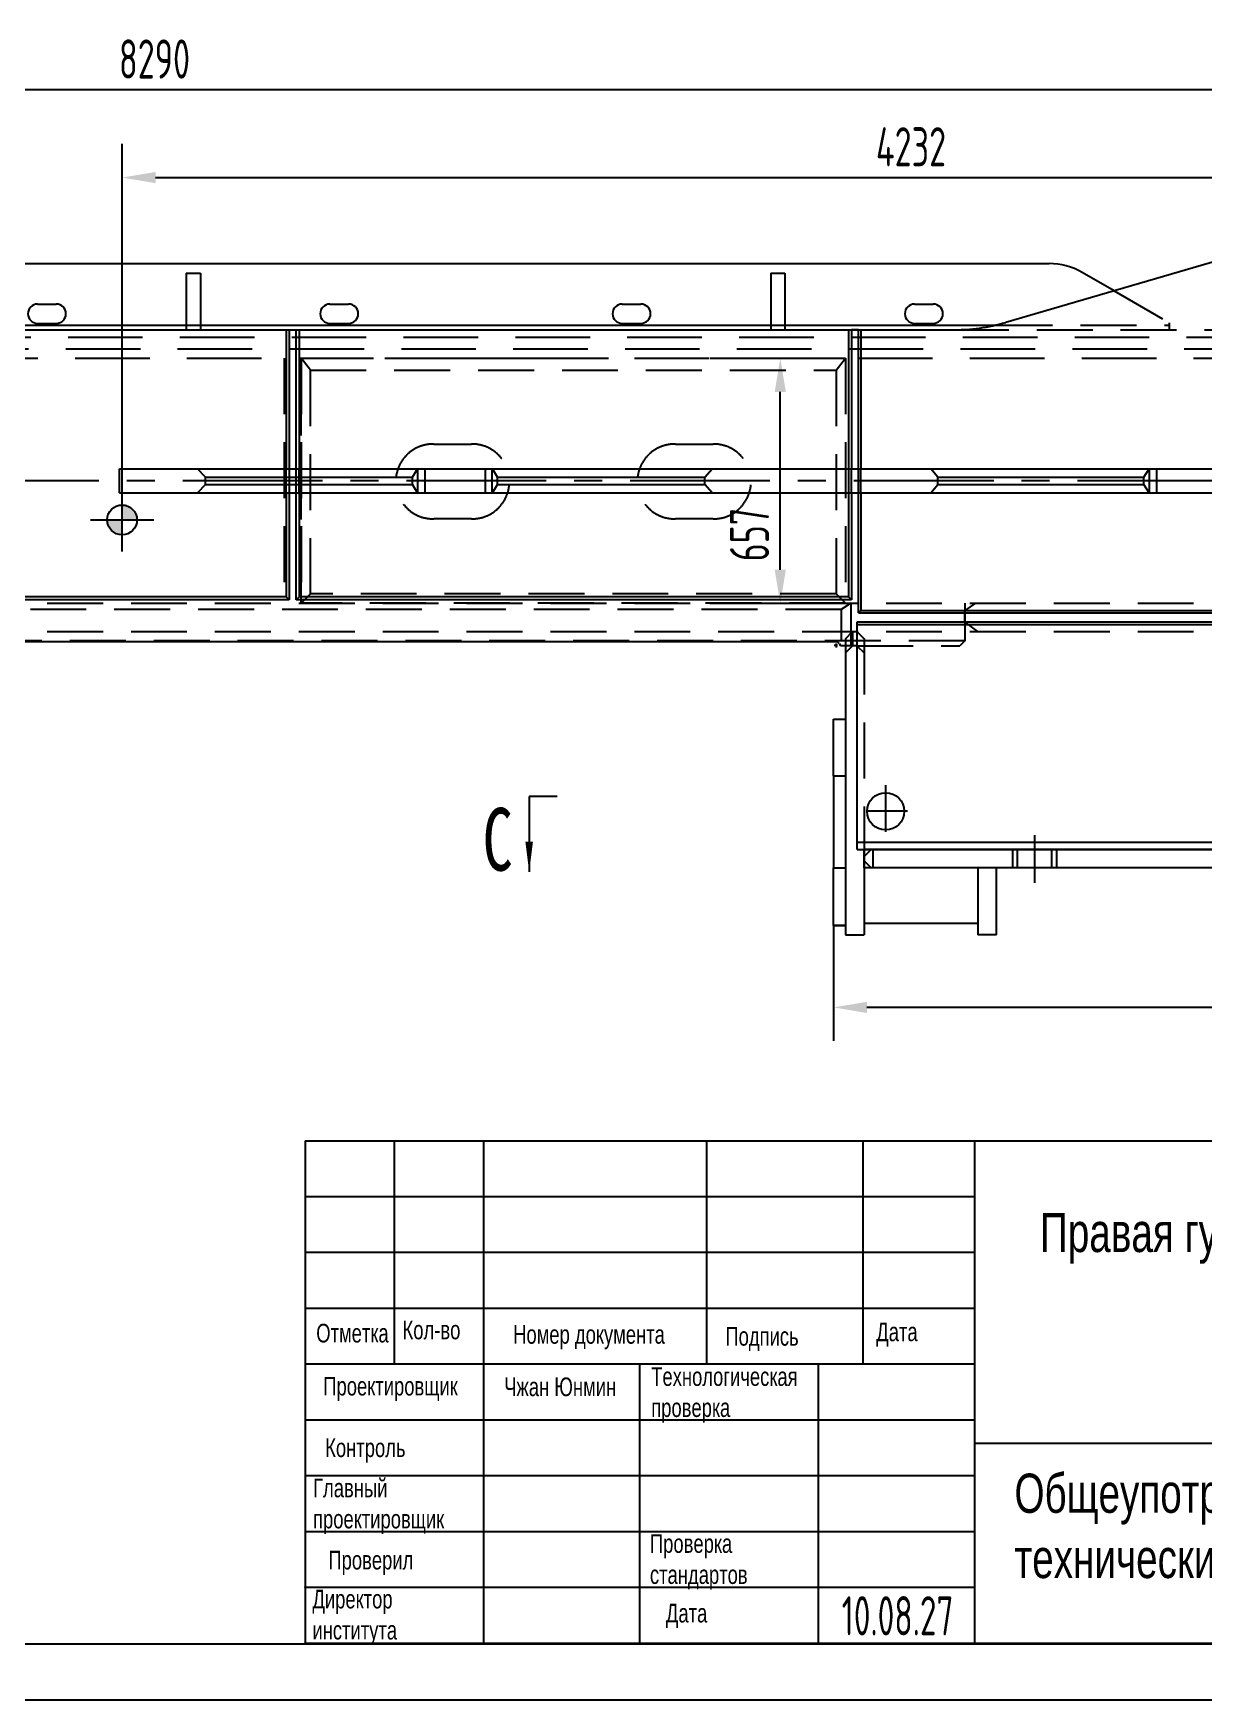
# Model space of a CAD drawing. Header units: millimetres. Extents: x 0 to 12600, y -354 to 8910.
# Drawn here: x 6322 to 9461, y 0 to 4469 of the extents above; entities that cross this region are included whole.
import ezdxf
from ezdxf.enums import TextEntityAlignment as Align

# ---------------------------------------------------------------- set-up
doc = ezdxf.new("R2010")
doc.units = ezdxf.units.MM
doc.header["$LTSCALE"] = 300
doc.linetypes.add('F', pattern=[0.75, 0.5, -0.25])
doc.linetypes.add('G', pattern=[2, 1.25, -0.25, 0.25, -0.25])
for name, color, linetype in [('01', 7, 'Continuous'), ('02', 1, 'Continuous'), ('04', 2, 'F'), ('05', 4, 'G'), ('08', 1, 'Continuous'), ('11', 3, 'Continuous'), ('THICK', 7, 'Continuous')]:
    doc.layers.add(name, color=color, linetype=linetype)
doc.styles.get("Standard").update_dxf_attribs({"font": 'isocp', "width": 0.707, "bigfont": 'intecad.shx'})
doc.dimstyles.new('INTE', dxfattribs={"dimscale": 30, "dimtxt": 3.5, "dimasz": 3, "dimexe": 3, "dimexo": 0, "dimgap": 1, "dimtad": 1, "dimdec": 3, "dimdsep": 46, "dimtxsty": 'Standard', "dimcen": 0, "dimclrd": 1, "dimclre": 1, "dimclrt": 3, "dimaunit": 1, "dimadec": 0, "dimazin": 0, "dimtfac": 1, "dimtdec": 3, "dimtmove": 0, "dimatfit": 0, "dimfxl": 1, "dimarcsym": 0})

# ---------------------------------------------------------------- blocks, each defined once
blk = doc.blocks.new('qw34twqtwqt')
at = {"layer": '01', "color": 7, "linetype": 'Continuous', "ltscale": 1.333333}
blk.add_line((-6108.6, 13711.9), (-11147.4, 13711.9), dxfattribs=at)
at = {"layer": '04', "color": 2, "linetype": 'F', "ltscale": 1.333333}
for p, q in [((-4820.6, 13787.9), (-12379.1, 13787.9)), ((-4795.6, 13762.9), (-12302.6, 13762.9)), ((-4801.6, 13730.9), (-12302.6, 13730.9))]:
    blk.add_line(p, q, dxfattribs=at)
at = {"layer": '04', "color": 2, "linetype": 'F'}
blk.add_line((-11074.9, 13711.9), (-12302.6, 13711.9), dxfattribs=at)
blk = doc.blocks.new('wqtwqwqrwq')
for p, q in [((-6122.4, 6358.8), (-6106.4, 6374.8)), ((-6122.4, 6358.8), (-5127.4, 6358.8)), ((-6122.4, 6358.8), (-6122.4, 6324.8)), ((-6106.4, 6374.8), (-3032.4, 6374.8)), ((-5115.4, 6374.8), (-5115.4, 6370.8)), ((-3057.4, 6374.8), (-3057.4, 6324.8)), ((-3032.4, 6374.8), (-3032.4, 6324.8)), ((-6122.4, 6324.8), (-3032.4, 6324.8))]:
    blk.add_line(p, q)
blk.add_arc((-5127.4, 6370.8), 12, 270, 0)
at = {"layer": '04', "color": 2, "linetype": 'F'}
for p, q in [((-5680.9, 6353), (-5680.9, 6374.8)), ((-4867.9, 6349.6), (-4867.9, 6374.8)), ((-4717.9, 6370.8), (-4717.9, 6374.8)), ((-3051.4, 6374.8), (-3032.4, 6355.8)), ((-5680.9, 6324.8), (-5680.9, 6337.4)), ((-4867.9, 6324.8), (-4867.9, 6336)), ((-3051.4, 6324.8), (-3032.4, 6343.8))]:
    blk.add_line(p, q, dxfattribs=at)
at = {"layer": '04'}
for p, q in [((-5127.4, 6358.8), (-4729.9, 6358.8)), ((-3548.4, 6324.8), (-3548.4, 6374.8)), ((-3535.4, 6324.8), (-3535.4, 6374.8)), ((-3443.4, 6324.8), (-3443.4, 6374.8)), ((-3430.4, 6324.8), (-3430.4, 6374.8))]:
    blk.add_line(p, q, dxfattribs=at)
at = {"layer": '04', "color": 2, "linetype": 'F'}
blk.add_arc((-4729.9, 6370.8), 12, 270, 0, dxfattribs=at)
at = {"layer": '05', "color": 4, "linetype": 'G'}
for p, q in [((-5274.4, 6442.8), (-5274.4, 6253)), ((-3489.4, 6286.4), (-3489.4, 6415))]:
    blk.add_line(p, q, dxfattribs=at)
blk = doc.blocks.new('*D55')
at = {"layer": '02', "color": 1, "linetype": 'Continuous', "lineweight": -2}
for p, q in [((2502, 3701.1), (2502, 4407.7)), ((10792, 3806.1), (10792, 4407.7)), ((10702, 4317.7), (2592, 4317.7))]:
    blk.add_line(p, q, dxfattribs=at)
at = {"layer": '02', "color": 1, "linetype": 'Continuous'}
for points in [[(2592, 4332.7), (2592, 4302.7), (2502, 4317.7)], [(10702, 4332.7), (10702, 4302.7), (10792, 4317.7)]]:
    blk.add_solid(points, dxfattribs=at)
at = {"layer": 'Defpoints', "color": 0, "linetype": 'Continuous'}
for p in [(2502, 4317.7), (10792, 3806.1), (2502, 3701.1)]:
    blk.add_point(p, dxfattribs=at)
at = {"layer": '02', "color": 3, "linetype": 'Continuous', "insert": (6647, 4400.2), "char_height": 105, "attachment_point": 5}
blk.add_mtext('8290', dxfattribs=at)
blk = doc.blocks.new('WEWETRW4T')
for p, q in [((-2706.7, 5797.4), (-7816.5, 5797.4)), ((-7596.5, 5792.9), (-7646.5, 5792.9)), ((-6812.5, 5792.9), (-6862.5, 5792.9)), ((-6028.5, 5792.9), (-6078.5, 5792.9)), ((-5244.5, 5792.9), (-5294.5, 5792.9)), ((-7596.5, 5740.9), (-7646.5, 5740.9)), ((-6812.5, 5740.9), (-6862.5, 5740.9)), ((-6028.5, 5740.9), (-6078.5, 5740.9)), ((-5244.5, 5740.9), (-5294.5, 5740.9)), ((-8131.9, 5705.6), (-8046.4, 5656.3)), ((-2253.1, 5632.4), (-7957.4, 5632.4))]:
    blk.add_line(p, q)
for centre, radius, start, end in [((-7646.5, 5766.9), 26, 90, 270), ((-7596.5, 5766.9), 26, 270, 90), ((-6862.5, 5766.9), 26, 90, 270), ((-6812.5, 5766.9), 26, 270, 90), ((-6078.5, 5766.9), 26, 90, 270), ((-6028.5, 5766.9), 26, 270, 90), ((-5294.5, 5766.9), 26, 90, 270), ((-5244.5, 5766.9), 26, 270, 90), ((-7957.4, 5810.4), 178, 240, 270)]:
    blk.add_arc(centre, radius, start, end)
at = {"layer": '04', "color": 2, "linetype": 'F'}
for p, q in [((-8280.5, 5810.4), (-8280.5, 5791.4)), ((-7816.5, 5797.4), (-8280.5, 5797.4)), ((-8131.9, 5705.6), (-8280.5, 5791.4))]:
    blk.add_line(p, q, dxfattribs=at)
blk = doc.blocks.new('qwqqww')
at = {"layer": '01'}
for p, q in [((7327.5, 13005.4), (3796.5, 13005.4)), ((3796.5, 13005.4), (3796.5, 12941.4)), ((4366.6, 13005.4), (4353, 12983.4)), ((4367.9, 13005.4), (4367.9, 12941.4)), ((4579.2, 13005.4), (4381.2, 13005.4)), ((4386.5, 12941.4), (4386.5, 13005.4)), ((4546.2, 12941.4), (4546.2, 13005.4)), ((4564.7, 13005.4), (4564.7, 12941.4)), ((4566, 13005.4), (4579.6, 12983.4)), ((5150.9, 13005.4), (5132.2, 12983.4)), ((5738, 13005.4), (5757.5, 12983.4)), ((6326.9, 13005.4), (6313.3, 12983.4)), ((6328.2, 13005.4), (6328.2, 12941.4)), ((6527.1, 13005.4), (6329.1, 13005.4)), ((6346.7, 12941.4), (6346.7, 13005.4)), ((6508.2, 12941.4), (6508.2, 13005.4)), ((6526.8, 13005.4), (6526.8, 12941.4)), ((6528.1, 13005.4), (6541.7, 12983.4)), ((7096.5, 12983.4), (7118.5, 13005.4)), ((7327.5, 13005.4), (7327.5, 12941.4)), ((4353, 12983.4), (3796.5, 12983.4)), ((4353, 12963.4), (3796.5, 12963.4)), ((4353, 12983.4), (4353, 12963.4)), ((4353, 12963.4), (4366.6, 12941.4)), ((4579.6, 12963.4), (4566, 12941.4)), ((5132.2, 12983.4), (4579.6, 12983.4)), ((4579.6, 12983.4), (4579.6, 12963.4)), ((5132.2, 12963.4), (4579.6, 12963.4)), ((5132.2, 12983.4), (5132.2, 12963.4)), ((5132.2, 12963.4), (5150.9, 12941.4)), ((5757.5, 12963.4), (5738, 12941.4)), ((6313.3, 12983.4), (5757.5, 12983.4)), ((5757.5, 12983.4), (5757.5, 12963.4)), ((6313.3, 12963.4), (5757.5, 12963.4)), ((6313.3, 12983.4), (6313.3, 12963.4)), ((6313.3, 12963.4), (6326.9, 12941.4)), ((6541.7, 12963.4), (6528.1, 12941.4)), ((7096.5, 12983.4), (6541.7, 12983.4)), ((6541.7, 12983.4), (6541.7, 12963.4)), ((7096.5, 12963.4), (6541.7, 12963.4)), ((7096.5, 12983.4), (7096.5, 12963.4)), ((7096.5, 12963.4), (7118.5, 12941.4)), ((7327.5, 12941.4), (3796.5, 12941.4))]:
    blk.add_line(p, q, dxfattribs=at)
blk = doc.blocks.new('A$C458C32FF')
for p, q in [((0, 1651), (372.5, 1651)), ((0, 0), (0, 1651)), ((0, 1643.1), (372.5, 1643.1)), ((436.5, 1651), (724, 1651)), ((436.5, 1643.1), (716.1, 1643.1)), ((716.1, 1643.1), (724, 1651)), ((716.1, 1643.1), (716.1, 7.9)), ((724, 1651), (724, 0)), ((0, 7.9), (372.5, 7.9)), ((436.5, 7.9), (716.1, 7.9)), ((716.1, 7.9), (724, 0)), ((372.5, 0), (0, 0)), ((724, 0), (436.5, 0))]:
    blk.add_line(p, q)
at = {"layer": '04', "color": 2, "linetype": 'F'}
for p, q in [((372.5, 1651), (436.5, 1651)), ((436.5, 1643.1), (372.5, 1643.1)), ((436.5, 7.9), (372.5, 7.9)), ((436.5, 0), (372.5, 0))]:
    blk.add_line(p, q, dxfattribs=at)
blk = doc.blocks.new('*D186')
at = {"layer": '08', "color": 1, "lineweight": -2}
for p, q in [((10792, 2162.6), (10792, 1766.6)), ((8467.9, 2076.6), (8467.9, 1766.6)), ((10702, 1856.6), (8557.9, 1856.6))]:
    blk.add_line(p, q, dxfattribs=at)
at = {"layer": '08', "color": 1}
for points in [[(8557.9, 1871.6), (8557.9, 1841.6), (8467.9, 1856.6)], [(10702, 1871.6), (10702, 1841.6), (10792, 1856.6)]]:
    blk.add_solid(points, dxfattribs=at)
at = {"layer": 'Defpoints', "color": 0}
for p in [(10792, 2162.6), (8467.9, 2076.6), (8467.9, 1856.6)]:
    blk.add_point(p, dxfattribs=at)
at = {"layer": '08', "color": 3, "insert": (9630, 1939.1), "char_height": 105, "attachment_point": 5}
blk.add_mtext('2324.1', dxfattribs=at)
blk = doc.blocks.new('wqwewwrewwrewer')
for p, q in [((6632.5, 3542.2), (5151.5, 3542.2)), ((5151.5, 3515.2), (5151.5, 3542.2)), ((5170.5, 3496.2), (5170.5, 3542.2)), ((5191.5, 3535.5), (5170.5, 3542.2)), ((6625.8, 3535.5), (5191.5, 3535.5)), ((6625.8, 3535.5), (6632.5, 3542.2)), ((6625.8, 3219.7), (6625.8, 3535.5)), ((6632.5, 3542.2), (6632.5, 3219.7)), ((5105.5, 3515.2), (5105.5, 3219.7)), ((5105.5, 3515.2), (5151.5, 3515.2)), ((5170.5, 3496.2), (5105.5, 3496.2)), ((5151.5, 3515.2), (5170.5, 3496.2)), ((5105.5, 3155.7), (5105.5, 2861.2)), ((6625.8, 2783.2), (6625.8, 3155.7)), ((6632.5, 3155.7), (6632.5, 2783.2)), ((5105.5, 2880.2), (5170.5, 2880.2)), ((5105.5, 2861.2), (5151.5, 2861.2)), ((5151.5, 2861.2), (5170.5, 2880.2)), ((5151.5, 2861.2), (5151.5, 2783.2)), ((5170.5, 2880.2), (5170.5, 2764.2)), ((5151.5, 2783.2), (4746.5, 2783.2)), ((4746.5, 2758.2), (4746.5, 2783.2)), ((5151.5, 2783.2), (5170.5, 2764.2)), ((6632.5, 2783.2), (6379.2, 2783.2)), ((5170.5, 2764.2), (4746.5, 2764.2)), ((4746.5, 2758.2), (4996.4, 2591)), ((5420.9, 2525.4), (6237.2, 2763))]:
    blk.add_line(p, q)
for centre, start, end in [((6379.2, 2275.2), 90, 106.2238), ((5278.9, 3013.2), 236.2138, 286.2238)]:
    blk.add_arc(centre, 508, start, end)
at = {"layer": '02', "color": 1, "linetype": 'Continuous'}
for p, q in [((6379.2, 2783.2), (6306.5, 2783.2)), ((6306.5, 2783.2), (6356.8, 2783.2))]:
    blk.add_line(p, q, dxfattribs=at)
at = {"layer": '04', "color": 2, "linetype": 'F'}
for p, q in [((6625.8, 3219.7), (6625.8, 3155.7)), ((6632.5, 3219.7), (6632.5, 3155.7))]:
    blk.add_line(p, q, dxfattribs=at)
blk = doc.blocks.new('*D190')
at = {"layer": '08', "color": 1, "lineweight": -2}
for p, q in [((8136.7, 3597.6), (8415.4, 3597.6)), ((8325.4, 3030.6), (8325.4, 3507.6)), ((8136.7, 2940.6), (8415.4, 2940.6))]:
    blk.add_line(p, q, dxfattribs=at)
at = {"layer": '08', "color": 1}
for points in [[(8310.4, 3507.6), (8340.4, 3507.6), (8325.4, 3597.6)], [(8310.4, 3030.6), (8340.4, 3030.6), (8325.4, 2940.6)]]:
    blk.add_solid(points, dxfattribs=at)
at = {"layer": 'Defpoints', "color": 0}
for p in [(8136.7, 3597.6), (8325.4, 3597.6), (8136.7, 2940.6)]:
    blk.add_point(p, dxfattribs=at)
at = {"layer": '08', "color": 3, "insert": (8242.9, 3124.8), "char_height": 105, "attachment_point": 5, "rotation": 90}
blk.add_mtext('657', dxfattribs=at)
blk = doc.blocks.new('w4w43w')
at = {"layer": '04', "color": 2, "linetype": 'F'}
for p, q in [((-4702.7, 4915.4), (-4702.7, 6375.4)), ((-4702.7, 6375.4), (-4045.7, 6375.4)), ((-4670.7, 6350.4), (-4702.7, 6375.4)), ((-4670.7, 4940.4), (-4670.7, 6350.4)), ((-4670.7, 6350.4), (-4070.7, 6350.4)), ((-4070.7, 6350.4), (-4045.7, 6375.4)), ((-4070.7, 6350.4), (-4070.7, 4940.4)), ((-4045.7, 6375.4), (-4045.7, 4915.4)), ((-4472.7, 5919.4), (-4472.7, 6020.4)), ((-4272.2, 6020.4), (-4272.2, 5919.4)), ((-4472.7, 5271.4), (-4472.7, 5372.4)), ((-4272.2, 5372.4), (-4272.2, 5271.4)), ((-4670.7, 4940.4), (-4702.7, 4915.4)), ((-4070.7, 4940.4), (-4670.7, 4940.4)), ((-4070.7, 4940.4), (-4045.7, 4915.4)), ((-4045.7, 4915.4), (-4702.7, 4915.4))]:
    blk.add_line(p, q, dxfattribs=at)
for centre, start, end in [((-4372.4, 6022.2), 359.0085, 180.9915), ((-4372.4, 5917.7), 179.0085, 0.9915), ((-4372.4, 5374.2), 359.0085, 180.9915), ((-4372.4, 5269.7), 179.0085, 0.9915)]:
    blk.add_arc(centre, 100.3, start, end, dxfattribs=at)
blk = doc.blocks.new('wwewwe')
at = {"layer": '05'}
blk.add_blockref('w4w43w', (0, 0), dxfattribs=at)
blk = doc.blocks.new('EEEETWWETWEWERT')
for p, q in [((6598, 2765.1), (8087, 2765.1)), ((6605.9, 2757.2), (6598, 2765.1)), ((6598, 2477.6), (6598, 2765.1)), ((6605.9, 2757.2), (8079, 2757.2)), ((6605.9, 2477.6), (6605.9, 2757.2)), ((8079, 2757.2), (8087, 2765.1)), ((8079, 2477.6), (8079, 2757.2)), ((8087, 2765.1), (8087, 2477.6)), ((6598, 2041.1), (6598, 2413.6)), ((6605.9, 2041.1), (6605.9, 2413.6)), ((8079, 2041.1), (8079, 2413.6)), ((8087, 2413.6), (8087, 2041.1)), ((8087, 2041.1), (6598, 2041.1))]:
    blk.add_line(p, q)
at = {"layer": '04', "color": 2, "linetype": 'F'}
for p, q in [((6598, 2477.6), (6598, 2413.6)), ((6605.9, 2413.6), (6605.9, 2477.6)), ((8079, 2479), (8079, 2413.6)), ((8087, 2477.6), (8087, 2413.6))]:
    blk.add_line(p, q, dxfattribs=at)
blk = doc.blocks.new('2WQ3322332332')
at = {"layer": '01'}
for p, q in [((4597.1, 16583.5), (2673.1, 16583.5)), ((2673.1, 16583.5), (2673.1, 16000.5)), ((4597.1, 16583.5), (4597.1, 15973.5)), ((4597.1, 16564.5), (2673.1, 16564.5)), ((2673.1, 16019.5), (3131.6, 16019.5)), ((2673.1, 16000.5), (3112.6, 16000.5)), ((3112.6, 16000.5), (3131.6, 16019.5)), ((3112.6, 16000.5), (3112.6, 15973.5)), ((3112.6, 16000.5), (3112.6, 15973.5)), ((3131.6, 16019.5), (3131.6, 15980.1)), ((3131.6, 15980.1), (3112.6, 15973.5)), ((4597.1, 15973.5), (3112.6, 15973.5)), ((4597.1, 15980.1), (3131.6, 15980.1))]:
    blk.add_line(p, q, dxfattribs=at)
at = {"layer": '04', "color": 2, "linetype": 'F'}
blk.add_line((2695.1, 16583.5), (2695.1, 16000.5), dxfattribs=at)
blk = doc.blocks.new('weweerww')
for p, q in [((5741.6, 6846.6), (5970.6, 6846.6)), ((5970.6, 6796.6), (5970.6, 6846.6)), ((5196.6, 6796.6), (5970.6, 6796.6))]:
    blk.add_line(p, q)
at = {"layer": '01', "color": 7, "linetype": 'Continuous'}
blk.add_line((5195.6, 6815.6), (5214.6, 6796.6), dxfattribs=at)
at = {"layer": '04', "color": 2, "linetype": 'F'}
for p, q in [((5157.6, 6827.6), (5176.6, 6846.6)), ((5176.6, 6846.6), (5741.6, 6846.6)), ((5196.6, 6828.6), (5214.6, 6846.6)), ((5157.6, 6815.6), (5157.6, 6827.6)), ((5157.6, 6827.6), (5195.6, 6827.6)), ((5176.6, 6796.6), (5157.6, 6815.6)), ((5157.6, 6815.6), (5195.6, 6815.6)), ((5195.6, 6827.6), (5196.6, 6828.6)), ((5195.6, 6827.6), (5195.6, 6815.6))]:
    blk.add_line(p, q, dxfattribs=at)
at = {"layer": '04'}
blk.add_line((5176.6, 6796.6), (5196.6, 6796.6), dxfattribs=at)
blk = doc.blocks.new('wqwwwwerrtrrrr')
at = {"layer": '04', "color": 2, "linetype": 'F'}
for p, q in [((11210.6, -3043.9), (3728.1, -3043.9)), ((4924.6, -3068.9), (4890.4, -3043.9)), ((11210.6, -3119.9), (3728.6, -3119.9)), ((4895.5, -3119.9), (4924.6, -3100.9))]:
    blk.add_line(p, q, dxfattribs=at)
at = {"layer": '04'}
blk.add_line((4924.6, -3068.9), (4924.6, -3100.6), dxfattribs=at)
blk = doc.blocks.new('e')
at = {"layer": '01', "color": 7, "linetype": 'Continuous'}
blk.add_line((4624.2, -1866.2), (4669.3, -1866.2), dxfattribs=at)
at = {"layer": '04', "color": 2, "linetype": 'F'}
for p, q in [((4336.2, -1879.2), (4349.2, -1866.2)), ((4336.2, -1879.2), (10622.2, -1879.2)), ((4336.2, -1980.2), (4336.2, -1879.2)), ((4667.1, -1963.9), (9300.2, -1963.9))]:
    blk.add_line(p, q, dxfattribs=at)
at = {"layer": '04'}
for p, q in [((4624, -1866.1), (4349.2, -1866.2)), ((4641.2, -1980.2), (4641.2, -1866.2)), ((4667.1, -1963.9), (4667.1, -1879.2)), ((4641.2, -1980.2), (4667.1, -1963.9))]:
    blk.add_line(p, q, dxfattribs=at)
blk = doc.blocks.new('*D237')
at = {"layer": '08', "color": 1, "lineweight": -2}
for p, q in [((6560, 3249.1), (6560, 4172.3)), ((10792, 3764.1), (10792, 4172.3)), ((6650, 4082.3), (10702, 4082.3))]:
    blk.add_line(p, q, dxfattribs=at)
at = {"layer": '08', "color": 1}
for points in [[(6650, 4097.3), (6650, 4067.3), (6560, 4082.3)], [(10702, 4097.3), (10702, 4067.3), (10792, 4082.3)]]:
    blk.add_solid(points, dxfattribs=at)
at = {"layer": 'Defpoints', "color": 0}
for p in [(10792, 4082.3), (10792, 3764.1), (6560, 3249.1)]:
    blk.add_point(p, dxfattribs=at)
at = {"layer": '08', "color": 3, "insert": (8676, 4164.8), "char_height": 105, "attachment_point": 5}
blk.add_mtext('4232', dxfattribs=at)
blk = doc.blocks.new('*U276')
at = {"layer": '01'}
blk.add_lwpolyline([(25, 5), (415, 5)], dxfattribs=at)
at = {"layer": '02'}
blk.add_lwpolyline([(0, 0), (420, 0)], dxfattribs=at)

msp = doc.modelspace()

# ---------------------------------------------------------------- hatches: boundary and pattern name
at = {"layer": '02', "linetype": 'Continuous'}
h = msp.add_hatch(color=1, dxfattribs=at)
h.paths.add_polyline_path([(6560.0153, 3164.0513), (6520.0153, 3164.0513, 0.414213562), (6560.0153, 3124.0513)])
h.paths.add_polyline_path([(6560.0153, 3164.0513), (6600.0153, 3164.0513, 0.414213562), (6560.0153, 3204.0513)])

# ---------------------------------------------------------------- linework, layer by layer
for p, q in [((8855.0153, 2230.5513), (8855.0153, 2078.5513)), ((8855.0153, 2230.5513), (8855.0153, 2052.5513)), ((8905.0153, 2051.5513), (8905.0153, 2230.5513)), ((8855.0153, 2081.5513), (8550.0153, 2081.5513)), ((8855.0153, 2055.5513), (8855.0153, 2051.5513))]:
    msp.add_line(p, q)
at = {"layer": '01'}
for p, q in [((8535.0153, 3673.5513), (8516.0153, 3673.5513)), ((8483.5756, 2832.2513), (8486.8665, 2826.5513)), ((8467.9153, 2477.5513), (8467.9153, 2629.5513)), ((8467.9153, 2629.5513), (8500.0153, 2629.5513)), ((8467.9153, 2477.5513), (8500.0153, 2477.5513)), ((7726.889, 2422.5602), (7651.889, 2422.5602)), ((8467.9153, 2230.5513), (8500.0153, 2230.5513)), ((8467.9153, 2076.5513), (8467.9153, 2230.5513)), ((8467.9153, 2076.5513), (8500.0153, 2076.5513)), ((8500.0153, 2076.5513), (8467.9153, 2076.5513)), ((8905.0153, 2051.5513), (8855.0153, 2051.5513))]:
    msp.add_line(p, q, dxfattribs=at)
at = {"layer": '01', "color": 7, "linetype": 'Continuous'}
msp.add_line((8474.9153, 2837.2513), (3846.9153, 2837.2513), dxfattribs=at)
at = {"layer": '01'}
for centre, radius in [((6560.0153, 3164.0513), 40), ((8608.0153, 2382.5513), 50)]:
    msp.add_circle(centre, radius, dxfattribs=at)
msp.add_arc((8474.9153, 2827.2513), 10, 30, 90, dxfattribs=at)
at = {"layer": '02'}
msp.add_line((7651.889, 2422.5602), (7651.889, 2220.0602), dxfattribs=at)
msp.add_lwpolyline([(7651.889, 2220.0602, 0, 20.25, 0), (7651.889, 2301.0602, 0, 0, 0)], format="xyseb", dxfattribs=at)
at = {"layer": '04', "color": 2, "linetype": 'F'}
for p, q in [((6732.0153, 3825.5513), (6770.0153, 3825.5513)), ((6732.0153, 3825.5513), (6732.0153, 3673.5513)), ((6770.0153, 3825.5513), (6770.0153, 3673.5513)), ((8300.0153, 3825.5513), (8300.0153, 3673.5513)), ((8300.0153, 3825.5513), (8338.0153, 3825.5513)), ((8338.0153, 3825.5513), (8338.0153, 3673.5513)), ((6995.0153, 3597.5513), (6995.0153, 2940.5513)), ((7040.0153, 3597.5513), (7040.0153, 2940.5513))]:
    msp.add_line(p, q, dxfattribs=at)
at = {"layer": '05', "color": 4, "linetype": 'G'}
for p, q in [((11297.7483, 3269.0513), (2128.0257, 3269.0513)), ((8479.0932, 2827.2513), (8470.1109, 2827.2513)), ((8474.9153, 2832.9449), (8474.9153, 2821.9913)), ((8608.0153, 2452.6071), (8608.0153, 2327.1465)), ((8666.6794, 2382.5513), (8559.8525, 2382.5513))]:
    msp.add_line(p, q, dxfattribs=at)
at = {"layer": '05'}
for p, q in [((6560.0153, 3079.0513), (6560.0153, 3249.0513)), ((6475.0153, 3164.0513), (6645.0153, 3164.0513)), ((8467.9153, 2477.5513), (8467.9153, 2230.5513))]:
    msp.add_line(p, q, dxfattribs=at)
at = {"layer": 'THICK'}
for p, q in [((7050.8621, 1499.1356), (7050.8621, 151.9436)), ((7050.8621, 1499.1356), (12439.6301, 1499.1356)), ((7290.2854, 1498.4859), (7290.2854, 1499.1356)), ((7290.3629, 900.3836), (7290.3629, 1499.1356)), ((7529.8637, 151.9436), (7529.8637, 1499.1356)), ((8128.6157, 900.3836), (8128.6157, 1499.1356)), ((8547.7421, 900.3836), (8547.7421, 1499.1356)), ((8847.1181, 151.9436), (8847.1181, 1499.1356)), ((7050.8621, 1050.0716), (8847.1181, 1050.0716)), ((7050.8621, 900.3836), (8847.1181, 900.3836)), ((7948.9901, 151.9436), (7948.9901, 900.3836)), ((8427.9917, 151.9436), (8427.9917, 900.3836)), ((8847.1181, 688.2254), (10493.6861, 688.2254)), ((7050.8621, 151.9436), (12439.6301, 151.9436))]:
    msp.add_line(p, q, dxfattribs=at)
at = {"layer": 'THICK', "color": 3}
for p, q in [((7050.8621, 1349.4476), (8847.1181, 1349.4476)), ((7050.8621, 1199.7596), (8847.1181, 1199.7596)), ((7050.8621, 750.6956), (8847.1181, 750.6956)), ((7050.8621, 601.0076), (8847.1181, 601.0076)), ((7050.8621, 451.3196), (8847.1181, 451.3196)), ((7050.8621, 301.6316), (8847.1181, 301.6316))]:
    msp.add_line(p, q, dxfattribs=at)
for p in [(7050.8621, 301.6316), (7050.8621, 151.9436)]:
    msp.add_point(p, dxfattribs=at)

# ---------------------------------------------------------------- block references
at = {"rotation": 180}
for name, p in [('wqwewwrewwrewer', (15167.5525, 6456.7539)), ('qw34twqtwqt', (-2286.5471, 17385.404)), ('wqwwwwerrtrrrr', (13744.5692, -179.3334)), ('2WQ3322332332', (13129.1512, 18864.0362)), ('wqtwqwqrwq', (5517.5757, 8605.3755))]:
    msp.add_blockref(name, p, dxfattribs=at)
at = {"layer": '01'}
for name, p, rotation in [('WEWETRW4T', (1088.9898, 9483.9802), 180), ('A$C458C32FF', (5357.0153, 3673.5513), 270), ('qwqqww', (13880.4983, 16242.4858), 180), ('weweerww', (1703.3681, 8022.1077), 270)]:
    msp.add_blockref(name, p, dxfattribs=dict(at, rotation=rotation))
at = {"layer": '01', "color": 7, "linetype": 'Continuous', "rotation": 180}
msp.add_blockref('EEEETWWETWEWERT', (15113.9935, 5714.674), dxfattribs=at)
at = {"layer": '04', "rotation": 180}
msp.add_blockref('e', (13156.1742, 960.3064), dxfattribs=at)
at = {"layer": '05', "rotation": 270}
msp.add_blockref('wwewwe', (2124.5708, -1105.1461), dxfattribs=at)
at = {"layer": '11', "xscale": 30, "yscale": 30, "zscale": 30}
msp.add_blockref('*U276', (0, 0), dxfattribs=at)

# ---------------------------------------------------------------- texts
at = {"layer": '11', "width": 0.642055}
msp.add_text('10.08.27', height=105, dxfattribs=at).set_placement((8490, 172.5), (8790, 172.5), align=Align.FIT)
at = {"layer": '11', "color": 3, "linetype": 'Continuous', "insert": (7526.901, 2391.5406), "char_height": 168, "width": 96.917, "attachment_point": 1}
msp.add_mtext('{\\f黑体|b0|i0|c134|p2;C}', dxfattribs=at)
at = {"layer": '11', "attachment_point": 1}
for s, insert, char_height in [('{\\fArial|b0|i0|c204|p34;Правая гусеничная опора}', (9022.0796, 1305.6314), 105), ('{\\fArial|b0|i0|c204|p34;\\C0;Отметка}', (7080.8293, 1008.0371), 50), ('{\\fArial|b0|i0|c204|p34;\\C0;Кол-во}', (7312.2956, 1016.6025), 50), ('{\\fArial|b0|i0|c204|p34;\\C0;Номер документа}', (7608.9154, 1004.6109), 50), ('{\\fArial|b0|i0|c204|p34;\\C0;Подпись}', (8178.1511, 999.4716), 50), ('{\\fArial|b0|i0|c204|p34;\\C0;Дата}', (8582.7885, 1011.4632), 50), ('{\\fArial|b0|i0|c204|p34;\\C0;Проектировщик}', (7099.6896, 865.8507), 50), ('{\\fArial|b0|i0|c204|p34;\\C0;Чжан Юнмин}', (7584.9115, 864.1377), 50), ('{\\fArial|b0|i0|c204|p34;\\C0;Технологическая\\Pпроверка}', (7979.2615, 891.5471), 50), ('{\\fArial|b0|i0|c204|p34;\\C0;Контроль}', (7104.7772, 700.7352), 50), ('{\\fArial|b0|i0|c204|p34;\\C0;Главный\\Pпроектировщик}', (7072.2005, 592.8107), 50), ('{\\fArial|b0|i0|c204|p34;\\C0;Общеупотребительные\\Pтехнические условия \\fArial|b0|i0|c0|p34;JB/T 5000}', (8953.5337, 606.2053), 105), ('{\\fArial|b0|i0|c204|p34;\\C0;Проверил}', (7113.35, 399.2317), 50), ('{\\fArial|b0|i0|c204|p34;\\C0;Директор\\Pинститута}', (7070.4859, 294.7333), 50), ('{\\fArial|b0|i0|c204|p34;\\C0;Дата}', (8018.6404, 257.0454), 50)]:
    msp.add_mtext(s, dxfattribs=dict(at, insert=insert, char_height=char_height))
at = {"layer": '11', "insert": (7975.7763, 443.772), "char_height": 50, "width": 3.429112, "attachment_point": 1}
msp.add_mtext('{\\fArial|b0|i0|c204|p34;\\C0;Проверка\\Pстандартов}', dxfattribs=at)

# ---------------------------------------------------------------- dimensions: what is measured, and where the dimension line sits
at = {"layer": '02', "color": 1, "linetype": 'Continuous'}
dim = msp.add_linear_dim(base=(2502.0153, 4317.7006), p1=(10792.0153, 3806.0989), p2=(2502.0153, 3701.0513), angle=180, dimstyle='INTE', dxfattribs=at)
dim.commit()
dim.dimension.update_dxf_attribs({"geometry": '*D55', "text_midpoint": (6647.0153, 4317.7006), "dimtype": 160})
at = {"layer": '08'}
dim = msp.add_linear_dim(base=(10792.0153, 4082.3307), p1=(6560.0153, 3249.0513), p2=(10792.0153, 3764.0513), dimstyle='INTE', dxfattribs=at)
dim.commit()
dim.dimension.update_dxf_attribs({"geometry": '*D237', "text_midpoint": (8676.0153, 4164.841)})
dim = msp.add_linear_dim(base=(8325.4058, 3597.5513), p1=(8136.6842, 2940.5513), p2=(8136.6842, 3597.5513), angle=270, dimstyle='INTE', dxfattribs=at)
dim.commit()
dim.dimension.update_dxf_attribs({"geometry": '*D190', "text_midpoint": (8325.4058, 3124.7874), "dimtype": 160})
dim = msp.add_linear_dim(base=(8467.9153, 1856.563), p1=(10792.0153, 2162.6174), p2=(8467.9153, 2076.5513), angle=180, dimstyle='INTE', dxfattribs=at)
dim.commit()
dim.dimension.update_dxf_attribs({"geometry": '*D186', "text_midpoint": (9629.9653, 1939.0733)})

doc.saveas('drawing.dxf')
